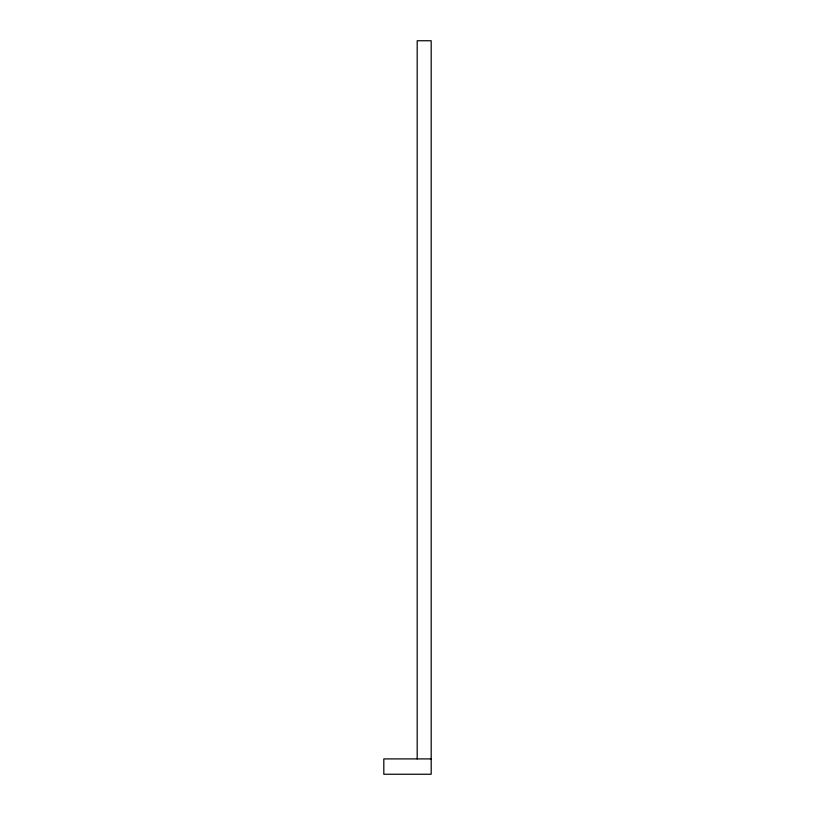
<?xml version="1.0" encoding="UTF-8"?>
<svg xmlns="http://www.w3.org/2000/svg" width="815" height="815" viewBox="0 0 815 815"><rect width="100%" height="100%" fill="white"/><g stroke="black" fill="none" stroke-linecap="round" stroke-linejoin="round"><path stroke-width="1.22" d="M431.186 758.908L383.814 758.908L383.814 774.25L431.186 774.25L431.186 40.75L417.188 40.75L417.188 758.908"/></g></svg>
